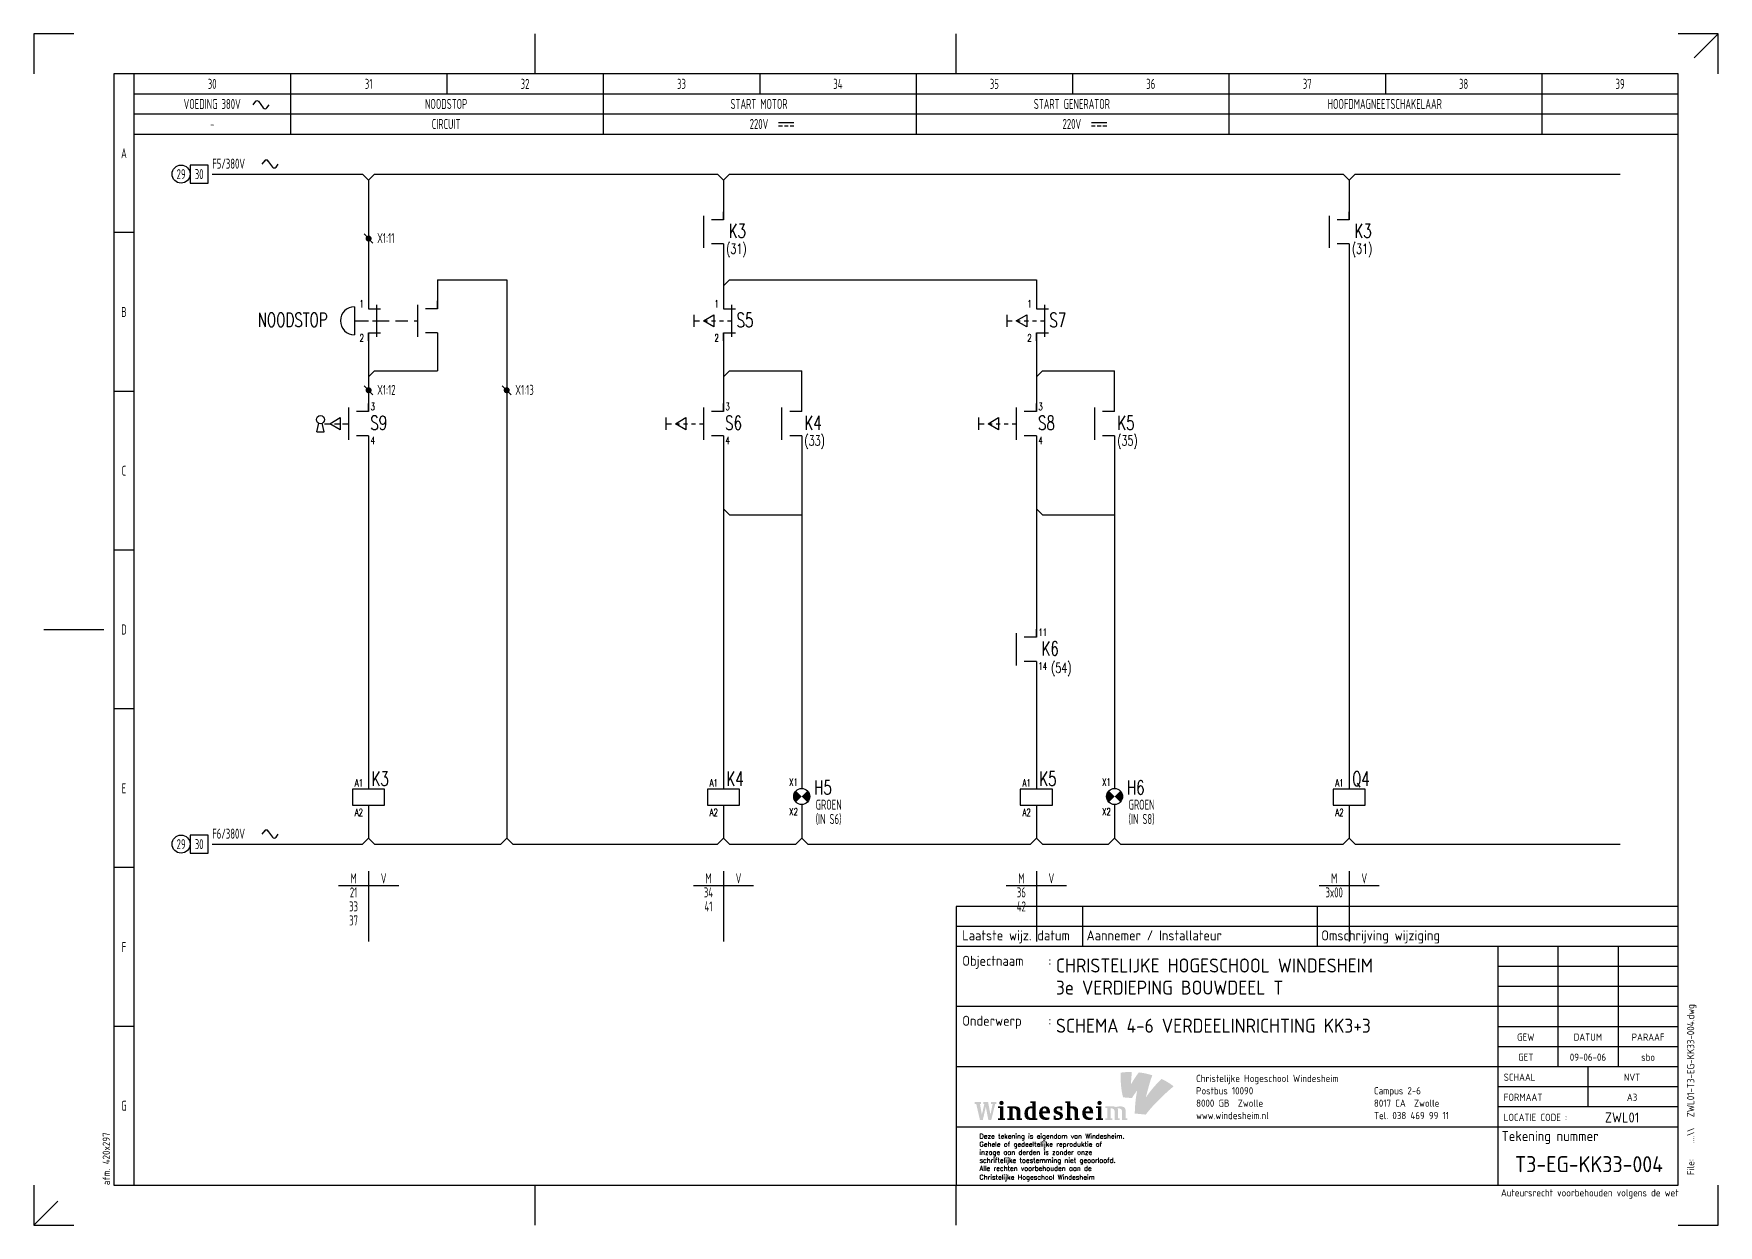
# Model space of a CAD drawing. Header units: millimetres. Extents: x 0 to 420, y 0 to 297.
import ezdxf
from ezdxf.enums import TextEntityAlignment as Align

# ---------------------------------------------------------------- set-up
doc = ezdxf.new("R2010")
doc.units = ezdxf.units.MM
doc.linetypes.add('HIDDEN2', pattern=[4.6875, 3.125, -1.5625])
doc.layers.get('0').update_dxf_attribs({"linetype": 'CONTINUOUS'})
for name, color, linetype in [('00att018', 1, 'CONTINUOUS'), ('00att025', 2, 'CONTINUOUS'), ('00att035', 3, 'CONTINUOUS'), ('00att050', 4, 'CONTINUOUS'), ('00kad018', 1, 'CONTINUOUS'), ('00kad025', 2, 'CONTINUOUS'), ('00kad070', 5, 'CONTINUOUS'), ('BL$2----_KADER', 7, 'CONTINUOUS'), ('BL$4----_STEMPEL', 7, 'CONTINUOUS'), ('ByLayer', 2, 'CONTINUOUS'), ('D25', 1, 'CONTINUOUS'), ('D35', 2, 'CONTINUOUS'), ('EL6-----', 7, 'CONTINUOUS'), ('LAAG_1', 160, 'CONTINUOUS')]:
    doc.layers.add(name, color=color, linetype=linetype)
doc.styles.add('EDU', font='ROMANS.SHX', dxfattribs={"height": 2.5})
doc.styles.add('ISO', font='isocp.shx')
doc.styles.add('ROMANS', font='romans', dxfattribs={"height": 2})
doc.styles.get("Standard").update_dxf_attribs({"font": 'ISOCP'})

# ---------------------------------------------------------------- blocks, each defined once
blk = doc.blocks.new('a3-windesheim-hor')
at = {"layer": '00kad018', "color": 1}
for p, q in [((0, 297), (0, 287)), ((10, 297), (0, 297)), ((125, 287), (125, 297)), ((230, 287), (230, 297)), ((420, 297), (410, 297)), ((420, 297), (414, 291)), ((420, 287), (420, 297)), ((2.5, 148.5), (17.5, 148.5)), ((0, 10), (0, 0)), ((125, 0), (125, 10)), ((230, 0), (230, 10)), ((420, 0), (420, 10)), ((0, 0), (6, 6)), ((0, 0), (10, 0)), ((410, 0), (420, 0))]:
    blk.add_line(p, q, dxfattribs=at)
at = {"layer": '00kad070', "color": 5}
for p, q in [((20, 287), (20, 10)), ((410, 287), (20, 287)), ((410, 10), (410, 287)), ((20, 10), (410, 10))]:
    blk.add_line(p, q, dxfattribs=at)
at = {"layer": '00att018', "color": 1, "style": 'ISO'}
blk.add_text('afm. 420x297', height=1.8, rotation=90, dxfattribs=at).set_placement((19, 10))
blk.add_text('Auteursrecht voorbehouden volgens de wet', height=1.8, dxfattribs=at).set_placement((410.08, 7.2), align=Align.RIGHT)
blk = doc.blocks.new('AI9-BLK4')
at = {"layer": 'LAAG_1'}
h = blk.add_hatch(color=40, dxfattribs=at)
edge = h.paths.add_edge_path()
edge.add_spline(control_points=[(7.13, 7.18), (4.76, 4.71), (2.6, 2.64), (-0.67, -2.09), (0, 0.48), (1.33, 5.88), (2.58, 8.98), (0.66, 9.66), (-2.22, 10.26), (-4.13, 10.42), (-5.47, 8.84), (-7.52, 5.49), (-8.07, 4.43), (-8, 6.89), (-7.74, 9.27), (-7.64, 10.61), (-9.57, 10.7), (-11, 10.61), (-13.21, 10.31), (-13.29, 6), (-13.05, 2.03), (-12.01, -2), (-10.76, -2.09), (-7.6, -2.36), (-7.6, -2.36), (-7.12, -1.66), (-6.13, -0.03), (-4.98, 1.41), (-5.44, -0.9), (-5.87, -4.06), (-6.06, -7.16), (-6.12, -8.14), (-6.15, -9.12), (-6.16, -10.06), (-4.67, -10.18), (-0.96, -10.58), (-0.72, -10.61), (-0.72, -10.61), (-0.71, -10.6), (-0.71, -10.6), (-0.7, -10.59), (-0.7, -10.58), (-0.69, -10.58), (0.69, -8.77), (2.26, -6.96), (3.63, -5.5), (4.7, -4.37), (5.74, -3.33), (6.72, -2.37), (9.27, 0.11), (11.5, 2.08), (13.21, 3.49), (11.03, 5.13), (9.48, 6.13), (7.13, 7.18)], knot_values=[0, 0, 0, 0, 1, 1, 1, 2, 2, 2, 3, 3, 3, 4, 4, 4, 5, 5, 5, 6, 6, 6, 7, 7, 7, 8, 8, 8, 9, 9, 9, 10, 10, 10, 11, 11, 11, 12, 12, 12, 13, 13, 13, 14, 14, 14, 15, 15, 15, 16, 16, 16, 17, 17, 17, 18, 18, 18, 18], degree=3, periodic=0)
h = blk.add_hatch(color=154, dxfattribs=at)
edge = h.paths.add_edge_path()
edge.add_spline(control_points=[(-0.71, -10.6), (-0.71, -10.6), (-0.71, -10.6), (-0.71, -10.6), (-0.74, -10.63), (-0.72, -10.62), (-0.71, -10.6)], knot_values=[0, 0, 0, 0, 1, 1, 1, 2, 2, 2, 2], degree=3, periodic=0)
h = blk.add_hatch(color=154, dxfattribs=at)
edge = h.paths.add_edge_path()
edge.add_spline(control_points=[(-0.71, -10.6), (-0.71, -10.6), (-0.7, -10.6), (-0.7, -10.6), (-0.67, -10.57), (-0.69, -10.59), (-0.71, -10.6)], knot_values=[0, 0, 0, 0, 1, 1, 1, 2, 2, 2, 2], degree=3, periodic=0)
blk = doc.blocks.new('AI9-BLK3')
at = {"layer": 'LAAG_1'}
h = blk.add_hatch(color=154, dxfattribs=at)
edge = h.paths.add_edge_path()
edge.add_spline(control_points=[(-27.78, 3.24), (-27.78, 3.24), (-29.75, -4.72), (-29.75, -4.72), (-29.75, -4.72), (-31.22, -4.72), (-31.22, -4.72), (-31.22, -4.72), (-32.46, 1.79), (-32.46, 1.79), (-32.46, 1.79), (-33.95, -4.72), (-33.95, -4.72), (-33.95, -4.72), (-35.41, -4.72), (-35.41, -4.72), (-35.41, -4.72), (-37.24, 3.24), (-37.24, 3.24), (-37.24, 3.24), (-38.03, 3.24), (-38.03, 3.24), (-38.03, 3.24), (-38.03, 4.16), (-38.03, 4.16), (-38.03, 4.16), (-34.81, 4.16), (-34.81, 4.16), (-34.81, 4.16), (-34.81, 3.24), (-34.81, 3.24), (-34.81, 3.24), (-35.38, 3.24), (-35.38, 3.24), (-35.38, 3.24), (-34.43, -2.11), (-34.43, -2.11), (-34.43, -2.11), (-33.18, 3.26), (-33.18, 3.26), (-33.18, 3.26), (-33.73, 3.26), (-33.73, 3.26), (-33.73, 3.26), (-33.73, 4.16), (-33.73, 4.16), (-33.73, 4.16), (-31.32, 4.16), (-31.32, 4.16), (-31.32, 4.16), (-30.15, -2.11), (-30.15, -2.11), (-30.15, -2.11), (-29.03, 3.24), (-29.03, 3.24), (-29.03, 3.24), (-29.84, 3.24), (-29.84, 3.24), (-29.84, 3.24), (-29.84, 4.16), (-29.84, 4.16), (-29.84, 4.16), (-27.18, 4.16), (-27.18, 4.16), (-27.18, 4.16), (-27.18, 3.24), (-27.18, 3.24), (-27.18, 3.24), (-27.78, 3.24), (-27.78, 3.24)], knot_values=[0, 0, 0, 0, 1, 1, 1, 2, 2, 2, 3, 3, 3, 4, 4, 4, 5, 5, 5, 6, 6, 6, 7, 7, 7, 8, 8, 8, 9, 9, 9, 10, 10, 10, 11, 11, 11, 12, 12, 12, 13, 13, 13, 14, 14, 14, 15, 15, 15, 16, 16, 16, 17, 17, 17, 18, 18, 18, 19, 19, 19, 20, 20, 20, 21, 21, 21, 22, 22, 22, 23, 23, 23, 23], degree=3, periodic=0)
h = blk.add_hatch(color=154, dxfattribs=at)
edge = h.paths.add_edge_path()
edge.add_spline(control_points=[(-26.42, -4.7), (-26.42, -4.7), (-26.42, -3.87), (-26.42, -3.87), (-26.42, -3.87), (-25.47, -3.87), (-25.47, -3.87), (-25.47, -3.87), (-25.47, 1.17), (-25.47, 1.17), (-25.47, 1.17), (-26.42, 1.17), (-26.42, 1.17), (-26.42, 1.17), (-26.42, 1.99), (-26.42, 1.99), (-26.42, 1.99), (-23.75, 1.99), (-23.75, 1.99), (-23.75, 1.99), (-23.75, -3.87), (-23.75, -3.87), (-23.75, -3.87), (-22.88, -3.87), (-22.88, -3.87), (-22.88, -3.87), (-22.88, -4.7), (-22.88, -4.7), (-22.88, -4.7), (-26.42, -4.7), (-26.42, -4.7)], knot_values=[0, 0, 0, 0, 1, 1, 1, 2, 2, 2, 3, 3, 3, 4, 4, 4, 5, 5, 5, 6, 6, 6, 7, 7, 7, 8, 8, 8, 9, 9, 9, 10, 10, 10, 10], degree=3, periodic=0)
edge = h.paths.add_edge_path()
edge.add_spline(control_points=[(-24.66, 2.67), (-25.25, 2.67), (-25.71, 3.15), (-25.71, 3.74), (-25.71, 4.33), (-25.25, 4.79), (-24.66, 4.79), (-24.07, 4.79), (-23.58, 4.33), (-23.58, 3.74), (-23.58, 3.15), (-24.07, 2.67), (-24.66, 2.67)], knot_values=[0, 0, 0, 0, 1, 1, 1, 2, 2, 2, 3, 3, 3, 4, 4, 4, 4], degree=3, periodic=0)
h = blk.add_hatch(color=154, dxfattribs=at)
edge = h.paths.add_edge_path()
edge.add_spline(control_points=[(-17.02, -4.7), (-17.02, -4.7), (-17.02, -0.94), (-17.02, -0.94), (-17.02, -0.3), (-17.19, 0.21), (-17.5, 0.52), (-17.87, 0.9), (-18.34, 1.07), (-18.89, 1.07), (-18.95, 1.07), (-19.03, 1.07), (-19.09, 1.06), (-19.09, 1.06), (-19.09, -3.87), (-19.09, -3.87), (-19.09, -3.87), (-18.24, -3.87), (-18.24, -3.87), (-18.24, -3.87), (-18.24, -4.7), (-18.24, -4.7), (-18.24, -4.7), (-21.72, -4.7), (-21.72, -4.7), (-21.72, -4.7), (-21.72, -3.87), (-21.72, -3.87), (-21.72, -3.87), (-20.8, -3.87), (-20.8, -3.87), (-20.8, -3.87), (-20.8, 1.17), (-20.8, 1.17), (-20.8, 1.17), (-21.72, 1.17), (-21.72, 1.17), (-21.72, 1.17), (-21.72, 1.99), (-21.72, 1.99), (-21.72, 1.99), (-19.44, 1.99), (-19.44, 1.99), (-19.15, 1.99), (-18.89, 2.03), (-18.56, 2.03), (-16.96, 2.03), (-16.32, 1.86), (-15.88, 1.41), (-15.46, 1), (-15.3, 0.57), (-15.3, -0.15), (-15.3, -0.15), (-15.3, -3.87), (-15.3, -3.87), (-15.3, -3.87), (-14.5, -3.87), (-14.5, -3.87), (-14.5, -3.87), (-14.5, -4.7), (-14.5, -4.7), (-14.5, -4.7), (-17.02, -4.7), (-17.02, -4.7)], knot_values=[0, 0, 0, 0, 1, 1, 1, 2, 2, 2, 3, 3, 3, 4, 4, 4, 5, 5, 5, 6, 6, 6, 7, 7, 7, 8, 8, 8, 9, 9, 9, 10, 10, 10, 11, 11, 11, 12, 12, 12, 13, 13, 13, 14, 14, 14, 15, 15, 15, 16, 16, 16, 17, 17, 17, 18, 18, 18, 19, 19, 19, 20, 20, 20, 21, 21, 21, 21], degree=3, periodic=0)
h = blk.add_hatch(color=154, dxfattribs=at)
edge = h.paths.add_edge_path(flags=16)
edge.add_spline(control_points=[(-6.76, -4.7), (-6.76, -4.7), (-6.76, -3.87), (-6.76, -3.87), (-6.76, -3.87), (-7.62, -3.87), (-7.62, -3.87), (-7.62, -3.87), (-7.62, 4.46), (-7.62, 4.46), (-7.62, 4.46), (-10.2, 4.46), (-10.2, 4.46), (-10.2, 4.46), (-10.2, 3.64), (-10.2, 3.64), (-10.2, 3.64), (-9.32, 3.64), (-9.32, 3.64), (-9.32, 3.64), (-9.32, 1.95), (-9.32, 1.95), (-9.59, 2), (-9.79, 2.04), (-10.19, 2.04), (-11.95, 2.04), (-13.23, 0.68), (-13.23, -1.45), (-13.23, -3.83), (-12.29, -4.77), (-10.28, -4.77), (-9.86, -4.77), (-9.32, -4.7), (-9.12, -4.7), (-9.12, -4.7), (-6.76, -4.7), (-6.76, -4.7)], knot_values=[0, 0, 0, 0, 1, 1, 1, 2, 2, 2, 3, 3, 3, 4, 4, 4, 5, 5, 5, 6, 6, 6, 7, 7, 7, 8, 8, 8, 9, 9, 9, 10, 10, 10, 11, 11, 11, 12, 12, 12, 12], degree=3, periodic=0)
edge = h.paths.add_edge_path()
edge.add_spline(control_points=[(-9.28, -3.73), (-9.49, -3.76), (-9.62, -3.78), (-9.79, -3.78), (-10.77, -3.78), (-11.52, -3.12), (-11.52, -1.21), (-11.52, 0.4), (-10.88, 1.06), (-10, 1.06), (-9.71, 1.06), (-9.48, 1.02), (-9.28, 0.97), (-9.28, 0.97), (-9.28, -3.73), (-9.28, -3.73)], knot_values=[0, 0, 0, 0, 1, 1, 1, 2, 2, 2, 3, 3, 3, 4, 4, 4, 5, 5, 5, 5], degree=3, periodic=0)
h = blk.add_hatch(color=154, dxfattribs=at)
edge = h.paths.add_edge_path(flags=16)
edge.add_spline(control_points=[(-0.43, -1.4), (-0.43, 1.03), (-1.16, 2.05), (-3.05, 2.05), (-4.8, 2.05), (-5.93, 0.7), (-5.93, -1.35), (-5.93, -3.59), (-4.75, -4.76), (-2.66, -4.76), (-1.92, -4.76), (-1.25, -4.65), (-0.71, -4.43), (-0.71, -4.43), (-0.71, -3.47), (-0.71, -3.47), (-1.15, -3.57), (-1.59, -3.59), (-2.01, -3.59), (-3.43, -3.59), (-4.18, -2.54), (-4.18, -1.4), (-4.18, -1.4), (-0.43, -1.4), (-0.43, -1.4)], knot_values=[0, 0, 0, 0, 1, 1, 1, 2, 2, 2, 3, 3, 3, 4, 4, 4, 5, 5, 5, 6, 6, 6, 7, 7, 7, 8, 8, 8, 8], degree=3, periodic=0)
edge = h.paths.add_edge_path()
edge.add_spline(control_points=[(-2.19, -0.48), (-2.19, -0.48), (-4.21, -0.48), (-4.21, -0.48), (-4.21, 0.48), (-3.76, 1.08), (-3.17, 1.08), (-2.58, 1.08), (-2.19, 0.63), (-2.19, -0.48)], knot_values=[0, 0, 0, 0, 1, 1, 1, 2, 2, 2, 3, 3, 3, 3], degree=3, periodic=0)
h = blk.add_hatch(color=154, dxfattribs=at)
edge = h.paths.add_edge_path()
edge.add_spline(control_points=[(3.18, -4.79), (2.42, -4.79), (1.53, -4.63), (1.31, -4.55), (1.31, -4.55), (1.31, -2.67), (1.31, -2.67), (1.31, -2.67), (2.34, -2.67), (2.34, -2.67), (2.34, -2.67), (2.34, -3.62), (2.34, -3.62), (2.58, -3.7), (2.94, -3.79), (3.32, -3.79), (4.14, -3.79), (4.53, -3.52), (4.53, -3.03), (4.53, -2.53), (4.09, -2.3), (3.53, -2.1), (3.53, -2.1), (2.71, -1.81), (2.71, -1.81), (1.84, -1.5), (1.32, -0.99), (1.32, 0.08), (1.32, 1.19), (2.31, 2.08), (3.93, 2.08), (4.57, 2.08), (5.29, 2), (5.66, 1.88), (5.66, 1.88), (5.66, 0.04), (5.66, 0.04), (5.66, 0.04), (4.69, 0.04), (4.69, 0.04), (4.69, 0.04), (4.69, 1), (4.69, 1), (4.43, 1.07), (4.17, 1.11), (3.89, 1.11), (3.16, 1.11), (2.8, 0.83), (2.8, 0.37), (2.8, -0.04), (3.05, -0.24), (3.64, -0.43), (3.64, -0.43), (4.44, -0.7), (4.44, -0.7), (5.37, -1.01), (6, -1.57), (6, -2.6), (6, -4), (4.84, -4.79), (3.18, -4.79)], knot_values=[0, 0, 0, 0, 1, 1, 1, 2, 2, 2, 3, 3, 3, 4, 4, 4, 5, 5, 5, 6, 6, 6, 7, 7, 7, 8, 8, 8, 9, 9, 9, 10, 10, 10, 11, 11, 11, 12, 12, 12, 13, 13, 13, 14, 14, 14, 15, 15, 15, 16, 16, 16, 17, 17, 17, 18, 18, 18, 19, 19, 19, 20, 20, 20, 20], degree=3, periodic=0)
h = blk.add_hatch(color=154, dxfattribs=at)
edge = h.paths.add_edge_path()
edge.add_spline(control_points=[(11.81, -4.7), (11.81, -4.7), (11.81, -1.02), (11.81, -1.02), (11.81, -0.32), (11.67, 0.19), (11.34, 0.52), (10.95, 0.91), (10.48, 1.07), (9.97, 1.07), (9.88, 1.07), (9.79, 1.06), (9.75, 1.06), (9.75, 1.06), (9.75, -3.87), (9.75, -3.87), (9.75, -3.87), (10.59, -3.87), (10.59, -3.87), (10.59, -3.87), (10.59, -4.7), (10.59, -4.7), (10.59, -4.7), (7.11, -4.7), (7.11, -4.7), (7.11, -4.7), (7.11, -3.87), (7.11, -3.87), (7.11, -3.87), (8.03, -3.87), (8.03, -3.87), (8.03, -3.87), (8.03, 3.64), (8.03, 3.64), (8.03, 3.64), (7.16, 3.64), (7.16, 3.64), (7.16, 3.64), (7.16, 4.46), (7.16, 4.46), (7.16, 4.46), (9.75, 4.46), (9.75, 4.46), (9.75, 4.46), (9.75, 1.99), (9.75, 1.99), (9.93, 2), (10.23, 2.03), (10.54, 2.03), (11.88, 2.03), (12.52, 1.84), (12.96, 1.4), (13.39, 0.97), (13.53, 0.51), (13.53, -0.15), (13.53, -0.15), (13.53, -3.87), (13.53, -3.87), (13.53, -3.87), (14.34, -3.87), (14.34, -3.87), (14.34, -3.87), (14.34, -4.7), (14.34, -4.7), (14.34, -4.7), (11.81, -4.7), (11.81, -4.7)], knot_values=[0, 0, 0, 0, 1, 1, 1, 2, 2, 2, 3, 3, 3, 4, 4, 4, 5, 5, 5, 6, 6, 6, 7, 7, 7, 8, 8, 8, 9, 9, 9, 10, 10, 10, 11, 11, 11, 12, 12, 12, 13, 13, 13, 14, 14, 14, 15, 15, 15, 16, 16, 16, 17, 17, 17, 18, 18, 18, 19, 19, 19, 20, 20, 20, 21, 21, 21, 22, 22, 22, 22], degree=3, periodic=0)
h = blk.add_hatch(color=154, dxfattribs=at)
edge = h.paths.add_edge_path(flags=16)
edge.add_spline(control_points=[(21.09, -1.4), (21.09, 1.03), (20.36, 2.05), (18.47, 2.05), (16.72, 2.05), (15.6, 0.7), (15.6, -1.35), (15.6, -3.59), (16.77, -4.76), (18.87, -4.76), (19.6, -4.76), (20.27, -4.65), (20.81, -4.43), (20.81, -4.43), (20.81, -3.47), (20.81, -3.47), (20.37, -3.57), (19.93, -3.59), (19.52, -3.59), (18.09, -3.59), (17.35, -2.54), (17.35, -1.4), (17.35, -1.4), (21.09, -1.4), (21.09, -1.4)], knot_values=[0, 0, 0, 0, 1, 1, 1, 2, 2, 2, 3, 3, 3, 4, 4, 4, 5, 5, 5, 6, 6, 6, 7, 7, 7, 8, 8, 8, 8], degree=3, periodic=0)
edge = h.paths.add_edge_path()
edge.add_spline(control_points=[(19.33, -0.48), (19.33, -0.48), (17.31, -0.48), (17.31, -0.48), (17.31, 0.48), (17.76, 1.08), (18.35, 1.08), (18.94, 1.08), (19.33, 0.63), (19.33, -0.48)], knot_values=[0, 0, 0, 0, 1, 1, 1, 2, 2, 2, 3, 3, 3, 3], degree=3, periodic=0)
h = blk.add_hatch(color=154, dxfattribs=at)
edge = h.paths.add_edge_path()
edge.add_spline(control_points=[(22.47, -4.7), (22.47, -4.7), (22.47, -3.87), (22.47, -3.87), (22.47, -3.87), (23.42, -3.87), (23.42, -3.87), (23.42, -3.87), (23.42, 1.17), (23.42, 1.17), (23.42, 1.17), (22.47, 1.17), (22.47, 1.17), (22.47, 1.17), (22.47, 1.99), (22.47, 1.99), (22.47, 1.99), (25.13, 1.99), (25.13, 1.99), (25.13, 1.99), (25.13, -3.87), (25.13, -3.87), (25.13, -3.87), (26, -3.87), (26, -3.87), (26, -3.87), (26, -4.7), (26, -4.7), (26, -4.7), (22.47, -4.7), (22.47, -4.7)], knot_values=[0, 0, 0, 0, 1, 1, 1, 2, 2, 2, 3, 3, 3, 4, 4, 4, 5, 5, 5, 6, 6, 6, 7, 7, 7, 8, 8, 8, 9, 9, 9, 10, 10, 10, 10], degree=3, periodic=0)
edge = h.paths.add_edge_path()
edge.add_spline(control_points=[(24.23, 2.67), (23.64, 2.67), (23.18, 3.15), (23.18, 3.74), (23.18, 4.33), (23.64, 4.79), (24.23, 4.79), (24.82, 4.79), (25.31, 4.33), (25.31, 3.74), (25.31, 3.15), (24.82, 2.67), (24.23, 2.67)], knot_values=[0, 0, 0, 0, 1, 1, 1, 2, 2, 2, 3, 3, 3, 4, 4, 4, 4], degree=3, periodic=0)
h = blk.add_hatch(color=154, dxfattribs=at)
edge = h.paths.add_edge_path()
edge.add_spline(control_points=[(35.52, -4.7), (35.52, -4.7), (35.52, -0.89), (35.52, -0.89), (35.52, -0.3), (35.34, 0.21), (35.04, 0.52), (34.66, 0.9), (34.24, 1.07), (33.55, 1.07), (33.41, 1.07), (33.28, 1.05), (33.17, 1.03), (33.4, 0.83), (33.52, 0.35), (33.52, -0.07), (33.52, -0.07), (33.52, -3.87), (33.52, -3.87), (33.52, -3.87), (34.3, -3.87), (34.3, -3.87), (34.3, -3.87), (34.3, -4.7), (34.3, -4.7), (34.3, -4.7), (31.82, -4.7), (31.82, -4.7), (31.82, -4.7), (31.82, -0.89), (31.82, -0.89), (31.82, -0.18), (31.64, 0.24), (31.34, 0.53), (30.95, 0.92), (30.5, 1.07), (30.01, 1.07), (29.96, 1.07), (29.9, 1.06), (29.8, 1.06), (29.8, 1.06), (29.8, -3.87), (29.8, -3.87), (29.8, -3.87), (30.64, -3.87), (30.64, -3.87), (30.64, -3.87), (30.64, -4.7), (30.64, -4.7), (30.64, -4.7), (27.17, -4.7), (27.17, -4.7), (27.17, -4.7), (27.17, -3.87), (27.17, -3.87), (27.17, -3.87), (28.09, -3.87), (28.09, -3.87), (28.09, -3.87), (28.09, 1.17), (28.09, 1.17), (28.09, 1.17), (27.17, 1.17), (27.17, 1.17), (27.17, 1.17), (27.17, 1.99), (27.17, 1.99), (27.17, 1.99), (29.58, 1.99), (29.58, 1.99), (29.86, 1.99), (30.2, 2.03), (30.42, 2.03), (31.35, 2.03), (31.94, 1.93), (32.49, 1.67), (32.96, 1.86), (33.67, 2.01), (34.45, 2.01), (35.63, 2.01), (36.25, 1.82), (36.67, 1.4), (37.08, 0.99), (37.23, 0.53), (37.23, -0.08), (37.23, -0.08), (37.23, -3.87), (37.23, -3.87), (37.23, -3.87), (38.03, -3.87), (38.03, -3.87), (38.03, -3.87), (38.03, -4.7), (38.03, -4.7), (38.03, -4.7), (35.52, -4.7), (35.52, -4.7)], knot_values=[0, 0, 0, 0, 1, 1, 1, 2, 2, 2, 3, 3, 3, 4, 4, 4, 5, 5, 5, 6, 6, 6, 7, 7, 7, 8, 8, 8, 9, 9, 9, 10, 10, 10, 11, 11, 11, 12, 12, 12, 13, 13, 13, 14, 14, 14, 15, 15, 15, 16, 16, 16, 17, 17, 17, 18, 18, 18, 19, 19, 19, 20, 20, 20, 21, 21, 21, 22, 22, 22, 23, 23, 23, 24, 24, 24, 25, 25, 25, 26, 26, 26, 27, 27, 27, 28, 28, 28, 29, 29, 29, 30, 30, 30, 31, 31, 31, 32, 32, 32, 32], degree=3, periodic=0)
blk = doc.blocks.new('CHW_ONDERHOEK')
at = {"layer": '00kad025', "color": 2}
for p, q in [((-190, 79.5), (-190, 69.5)), ((-10, 79.5), (-190, 79.5)), ((-158.5, 79.5), (-158.5, 69.5)), ((-100, 79.5), (-100, 69.5)), ((-10, 74.5), (-190, 74.5)), ((-40, 69.5), (-40, 39.5)), ((-25, 69.5), (-25, 39.5)), ((-10, 64.5), (-55, 64.5)), ((-10, 59.5), (-55, 59.5)), ((-10, 54.5), (-55, 54.5)), ((-10, 49.5), (-55, 49.5)), ((-32.5, 39.5), (-32.5, 34.5)), ((-32.5, 34.5), (-32.5, 29.5))]:
    blk.add_line(p, q, dxfattribs=at)
at = {"layer": '00kad070', "color": 5}
for p, q in [((-10, 69.5), (-190, 69.5)), ((-190, 69.5), (-190, 10)), ((-55, 69.5), (-55, 10)), ((-55, 54.5), (-190, 54.5)), ((-10, 44.5), (-55, 44.5)), ((-10, 39.5), (-190, 39.5)), ((-10, 34.5), (-55, 34.5)), ((-10, 29.5), (-55, 29.5)), ((-55, 24.5), (-190, 24.5)), ((-10, 24.5), (-55, 24.5))]:
    blk.add_line(p, q, dxfattribs=at)
at = {"color": 7, "xscale": 0.5, "yscale": 0.5, "zscale": 0.5}
for name, p in [('AI9-BLK4', (-142.4, 32.89)), ('AI9-BLK3', (-166.39, 28.63))]:
    blk.add_blockref(name, p, dxfattribs=at)
at = {"color": 1, "style": 'ISO'}
for s, p in [('Christelijke Hogeschool Windesheim', (-130.19, 35.71)), ('Postbus 10090', (-130.19, 32.63)), ('Campus 2-6', (-85.85, 32.63)), ('8000 GB  Zwolle', (-130.19, 29.54)), ('8017 CA  Zwolle', (-85.85, 29.54)), ('www.windesheim.nl', (-130.19, 26.45)), ('Tel. 038 469 99 11', (-85.85, 26.45))]:
    blk.add_text(s, height=1.8, dxfattribs=at).set_placement(p)
at = {"layer": '00att018', "color": 1, "style": 'ISO'}
for s, p in [('GEW', (-48, 46)), ('DATUM', (-32.5, 46)), ('PARAAF', (-17.5, 46)), ('GET', (-48, 41))]:
    blk.add_text(s, height=1.8, dxfattribs=at).set_placement(p, align=Align.CENTER)
for s, p in [('SCHAAL', (-53.5, 36)), ('FORMAAT', (-53.5, 31))]:
    blk.add_text(s, height=1.8, dxfattribs=at).set_placement(p)
at = {"layer": '00att018', "color": 1, "linetype": 'Continuous', "style": 'EDU'}
for s, p in [('Deze tekening is eigendom van Windesheim.', (-184.2, 21.6)), ('Gehele of gedeeltelijke reproduktie of', (-184.2, 19.6)), ('inzage aan derden is zonder onze', (-184.2, 17.6)), ('schriftelijke toestemming niet geoorloofd.', (-184.2, 15.6)), ('Alle rechten voorbehouden aan de', (-184.2, 13.6)), ('Christelijke Hogeschool Windesheim', (-184.2, 11.38))]:
    blk.add_text(s, height=1.2, dxfattribs=at).set_placement(p)
at = {"layer": '00att018', "color": 1, "style": 'ISO', "width": 0.9}
blk.add_text('....\\\\', height=1.8, rotation=90, dxfattribs=at).set_placement((-6, 20.5))
at = {"layer": '00att018', "color": 1, "style": 'ISO'}
blk.add_text('File:', height=1.8, rotation=90, dxfattribs=at).set_placement((-6, 12.5))
for tag, p in [('WZ_CODED', (-48, 66.07)), ('WZ_DATUMD', (-32.5, 66.07)), ('WZ_WZGOEDD', (-17.5, 66.07)), ('WZ_CODEC', (-48, 61.07)), ('WZ_DATUMC', (-32.5, 61.07)), ('WZ_WZGOEDC', (-17.5, 61.07)), ('WZ_CODEB', (-48, 56.07)), ('WZ_DATUMB', (-32.5, 56.07)), ('WZ_WZGOEDB', (-17.5, 56.07)), ('WZ_CODEA', (-48, 51.07)), ('WZ_DATUMA', (-32.5, 51.07)), ('WZ_WZGOEDA', (-17.5, 51.07)), ('TKDATCREAT', (-32.5, 41)), ('TKINIT', (-17.5, 41)), ('TKSCHAAL', (-21.5, 36)), ('TKFORMAAT', (-21.5, 31))]:
    blk.add_attdef(tag, text='', height=1.8, dxfattribs=at).set_placement(p, align=Align.CENTER)
blk.add_attdef('DWGNAME', (-6, 26.93), '', height=1.8, rotation=90, dxfattribs=at)
at = {"layer": '00att025', "color": 2, "style": 'ISO'}
for s, p in [('Objectnaam', (-188.5, 64.67)), ('Onderwerp', (-188.5, 49.72)), ('Tekening nummer', (-54, 21))]:
    blk.add_text(s, height=2.5, dxfattribs=at).set_placement(p)
at = {"layer": '00att025', "style": 'ISO'}
for p in [(-167.02, 64.67), (-167.02, 49.78)]:
    blk.add_text(':', height=2.5, dxfattribs=at).set_placement(p)
at = {"layer": '00att025', "color": 1, "style": 'ISO'}
blk.add_text('LOCATIE CODE :', height=1.8, dxfattribs=at).set_placement((-53.5, 26))
at = {"layer": '00att025', "color": 2, "style": 'ISO'}
for tag, p in [('WZ_DATUM', (-184, 75.9)), ('WZ_AANNEMER_INSTALATEUR', (-157.5, 75.9)), ('WZ_OMSCHR', (-99, 75.9))]:
    blk.add_attdef(tag, p, '', height=2.5, dxfattribs=at)
at = {"layer": '00att025', "color": 3, "style": 'ISO'}
blk.add_attdef('TKVRIJ2', text='', height=2.5, dxfattribs=at).set_placement((-24, 25.62), align=Align.CENTER)
at = {"layer": '00att035', "color": 3, "style": 'ISO'}
for s, p in [('Laatste wijz. datum', (-188.5, 71)), ('Aannemer / Installateur', (-157.5, 71)), ('Omschrijving wijziging', (-99, 71))]:
    blk.add_text(s, height=2.5, dxfattribs=at).set_placement(p)
for tag, p in [('PROMSCHR', (-165.14, 63)), ('TK1OMSCHR', (-165.14, 57.5)), ('TK2OMSCHR', (-165.14, 48)), ('TKVRIJ1', (-165.14, 42.5))]:
    blk.add_attdef(tag, p, '', height=3.5, dxfattribs=at)
at = {"layer": '00att050', "color": 4, "style": 'ISO'}
blk.add_attdef('TKFASE', text='', height=5, dxfattribs=at).set_placement((-14.5, 82), align=Align.RIGHT)
blk.add_attdef('TKTEKNR', text='', height=5, dxfattribs=at).set_placement((-32.25, 13.23), align=Align.CENTER)
blk = doc.blocks.new('071501')
blk.add_lwpolyline([(0, -4), (4, -4), (4, 0), (-4, 0), (-4, -4)], close=True)
blk = doc.blocks.new('020204')
at = {"linetype": 'Continuous'}
for points in [[(-2, 0), (-1.33, 0.89)], [(-0.67, 0.89), (0.55, -0.74)], [(1.43, -0.74), (1.99, 0)]]:
    blk.add_lwpolyline(points, dxfattribs=at)
for centre, radius, start, end in [((-1, 0.53), 0.488, 25.9844, 154.0156), ((0.99, -0.42), 0.549, 216.8699, 323.1301)]:
    blk.add_arc(centre, radius, start, end, dxfattribs=at)
blk = doc.blocks.new('BOVEN')
at = {"layer": 'D25'}
for q in [(1.5, 0), (-1.5, 0)]:
    blk.add_line((0, -1.5), q, dxfattribs=at)
blk = doc.blocks.new('VOOR45')
at = {"layer": 'D25'}
blk.add_lwpolyline([(-5.5, -2.25), (-1, -2.25), (-1, 2.25), (-5.5, 2.25)], close=True, dxfattribs=at)
blk.add_circle((-7.75, 0), 2.25, dxfattribs=at)
at = {"layer": 'D25', "width": 0.7}
for tag, p in [('L', (-7.75, 0)), ('R', (-3.25, 0))]:
    blk.add_attdef(tag, text='', height=2.5, dxfattribs=at).set_placement(p, align=Align.MIDDLE)
blk = doc.blocks.new('MV-NED')
at = {"layer": 'D25'}
for p, q in [((-146.75, -86.5), (-146.75, -104)), ((-154.25, -90), (-139.25, -90))]:
    blk.add_line(p, q, dxfattribs=at)
at = {"layer": 'D25', "width": 0.7}
for s, p in [('M', (-150.5, -88.25)), ('V', (-143, -88.25))]:
    blk.add_text(s, height=2.5, dxfattribs=at).set_placement(p, align=Align.MIDDLE)
for tag, p in [('MAAK-1', (-150.5, -91.75)), ('VERBREEK-1', (-143, -91.75)), ('MAAK-2', (-150.5, -95.25)), ('VERBREEK-2', (-143, -95.25)), ('MAAK-3', (-150.5, -98.75)), ('VERBREEK-3', (-143, -98.75)), ('MAAK-4', (-150.5, -102.25)), ('VERBREEK-4', (-143, -102.25))]:
    blk.add_attdef(tag, text='', height=2.5, dxfattribs=at).set_placement(p, align=Align.MIDDLE)
blk = doc.blocks.new('0702A1')
at = {"linetype": 'Continuous'}
for p, q in [((0, -2), (0, 0)), ((-5, -1), (-5, -9)), ((0, -2), (-3, -2)), ((0, -8), (-3, -8)), ((0, -8), (0, -10))]:
    blk.add_line(p, q, dxfattribs=at)
for tag, p, height in [('BOV', (2, -1), 2), ('TEKST', (2, -6), 2.5), ('OND', (2, -10), 2)]:
    blk.add_attdef(tag, p, '', height=height, dxfattribs=at)
blk = doc.blocks.new('99J006')
at = {"linetype": 'Continuous'}
for p, q in [((0, 0), (0, -2)), ((0, -2), (3, -2)), ((2, -1), (2, -9)), ((0, -10), (0, -8)), ((0, -8), (3, -8))]:
    blk.add_line(p, q, dxfattribs=at)
for tag, p, height in [('BOV', (4, -1), 2), ('TEKST', (4, -6), 2.5), ('OND', (4, -10), 2)]:
    blk.add_attdef(tag, p, '', height=height, dxfattribs=at)
blk = doc.blocks.new('0213A1')
at = {"linetype": 'Continuous'}
for p, q in [((-9.4, 1.5), (-9.4, -1.5)), ((-9.4, 0), (-8, 0)), ((-7, 0), (-6, 0)), ((-5, 0), (-4, 0)), ((-3, 0), (-2, 0)), ((-1, 0), (0, 0))]:
    blk.add_line(p, q, dxfattribs=at)
blk.add_lwpolyline([(-7, 0), (-4.4, 1.5), (-4.4, -1.5)], close=True, dxfattribs=at)
blk = doc.blocks.new('SIGL-RD')
at = {"layer": 'ByLayer', "color": 2, "const_width": 2}
for points in [[(0.71, 0.71, 0.414214), (-0.71, 0.71, 1)], [(0.71, -0.71, -0.414214), (-0.71, -0.71, -1)]]:
    blk.add_lwpolyline(points, format="xyb", dxfattribs=at)
at = {"layer": 'ByLayer', "color": 1}
blk.add_circle((0, 0), 2, dxfattribs=at)
blk = doc.blocks.new('020203')
for p, q in [((-1.84, 0), (2, 0)), ((-1.84, -0.8), (-0.88, -0.8)), ((-0.4, -0.8), (0.56, -0.8)), ((1.04, -0.8), (2, -0.8))]:
    blk.add_line(p, q)

msp = doc.modelspace()

# ---------------------------------------------------------------- linework, layer by layer
at = {"layer": 'D35', "color": 5}
for p, q in [((25, 287), (20, 287)), ((64, 287), (64, 282)), ((103, 287), (103, 282)), ((142, 287), (142, 282)), ((181, 287), (181, 282)), ((220, 287), (220, 282)), ((259, 287), (259, 282)), ((298, 287), (298, 282)), ((337, 287), (337, 282)), ((376, 287), (376, 282)), ((25, 282), (410, 282)), ((64, 282), (64, 272)), ((142, 282), (142, 272)), ((220, 282), (220, 272)), ((298, 282), (298, 272)), ((376, 282), (376, 272)), ((25, 277), (410, 277)), ((25, 272), (410, 272)), ((25, 247.43), (20, 247.43)), ((25, 207.86), (20, 207.86)), ((25, 168.29), (20, 168.29)), ((25, 128.71), (20, 128.71)), ((25, 89.14), (20, 89.14)), ((25, 49.57), (20, 49.57))]:
    msp.add_line(p, q, dxfattribs=at)
at = {"layer": 'D35', "color": 1, "linetype": 'Continuous'}
for p, q in [((44.5, 262), (82, 262)), ((83.5, 260.5), (83.5, 228.45)), ((85, 262), (170.48, 262)), ((171.98, 260.5), (171.98, 250.6)), ((173.48, 262), (326.48, 262)), ((327.98, 260.5), (327.98, 250.6)), ((329.48, 262), (395.5, 262)), ((84.59, 244.8), (82.37, 247.08)), ((171.98, 244.6), (171.98, 228.45)), ((327.98, 244.6), (327.98, 108.68)), ((100.71, 235.63), (100.71, 228.45)), ((100.71, 235.63), (117.93, 235.63)), ((117.93, 235.63), (117.93, 96.5)), ((171.98, 234.13), (173.48, 235.63)), ((173.48, 235.63), (249.98, 235.63)), ((249.98, 235.63), (249.98, 228.45)), ((79.98, 228.95), (79.98, 221.95)), ((83.5, 222.45), (83.5, 202.8)), ((100.71, 222.45), (100.71, 212.99)), ((171.98, 222.45), (171.98, 202.8)), ((249.98, 222.45), (249.98, 202.8)), ((83.5, 211.49), (85, 212.99)), ((85, 212.99), (100.71, 212.99)), ((171.98, 211.49), (173.48, 212.99)), ((173.48, 212.99), (191.48, 212.99)), ((191.48, 204.8), (191.48, 212.99)), ((249.98, 211.49), (251.48, 212.99)), ((251.48, 212.99), (269.48, 212.99)), ((269.48, 204.8), (269.48, 212.99)), ((84.59, 206.97), (82.37, 209.25)), ((119.02, 206.97), (116.8, 209.25)), ((83.5, 196.8), (83.5, 108.68)), ((171.98, 196.8), (171.98, 108.68)), ((191.48, 196.8), (191.48, 108.88)), ((249.98, 196.8), (249.98, 146.55)), ((269.48, 196.8), (269.48, 108.88)), ((171.98, 178.56), (173.48, 177.06)), ((173.48, 177.06), (191.48, 177.06)), ((249.98, 178.56), (251.48, 177.06)), ((251.48, 177.06), (269.48, 177.06)), ((249.98, 138.55), (249.98, 108.68)), ((83.5, 104.68), (83.5, 96.5)), ((171.98, 104.68), (171.98, 96.5)), ((191.48, 104.88), (191.48, 96.5)), ((249.98, 104.68), (249.98, 96.5)), ((269.48, 104.88), (269.48, 96.5)), ((327.98, 104.68), (327.98, 96.5)), ((44.5, 95), (82, 95)), ((83.5, 96.5), (82, 95)), ((83.5, 96.5), (85, 95)), ((85, 95), (116.43, 95)), ((117.93, 96.5), (116.43, 95)), ((117.93, 96.5), (119.43, 95)), ((119.43, 95), (170.48, 95)), ((171.98, 96.5), (170.48, 95)), ((171.98, 96.5), (173.48, 95)), ((173.48, 95), (189.98, 95)), ((191.48, 96.5), (189.98, 95)), ((191.48, 96.5), (192.98, 95)), ((192.98, 95), (248.48, 95)), ((249.98, 96.5), (248.48, 95)), ((249.98, 96.5), (251.48, 95)), ((251.48, 95), (267.98, 95)), ((269.48, 96.5), (267.98, 95)), ((269.48, 96.5), (270.98, 95)), ((270.98, 95), (326.48, 95)), ((327.98, 96.5), (326.48, 95)), ((327.98, 96.5), (329.48, 95)), ((329.48, 95), (395.5, 95))]:
    msp.add_line(p, q, dxfattribs=at)
at = {"layer": 'D35', "color": 1, "linetype": 'HIDDEN2'}
msp.add_line((85.5, 225.45), (95.71, 225.45), dxfattribs=at)
at = {"layer": 'D35', "color": 1, "linetype": 'Continuous', "const_width": 0.75}
for points in [[(83.5, 245.57, 1), (83.5, 246.32, 1)], [(83.5, 207.75, 1), (83.5, 208.5, 1)], [(117.93, 207.75, 1), (117.93, 208.5, 1)]]:
    msp.add_lwpolyline(points, format="xyb", close=True, dxfattribs=at)
at = {"layer": 'D35', "color": 1, "linetype": 'Continuous'}
for points in [[(79.98, 225.45), (83.5, 225.45)], [(84.5, 225.45), (85.5, 225.45)], [(72.5, 199.8), (74, 199.8)], [(75, 199.8), (76.5, 199.8)], [(77, 199.8), (78.5, 199.8)]]:
    msp.add_lwpolyline(points, dxfattribs=at)
at = {"layer": 'D35', "color": 2, "linetype": 'Continuous'}
for points in [[(70.61, 197.8), (71.05, 199.91)], [(70.61, 197.8), (72.39, 197.8)], [(72.39, 197.8), (71.95, 199.91)]]:
    msp.add_lwpolyline(points, dxfattribs=at)
msp.add_lwpolyline([(73.81, 199.8), (76.41, 201.3), (76.41, 198.3)], close=True, dxfattribs=at)
msp.add_circle((71.5, 200.8), 1, dxfattribs=at)
at = {"layer": 'D35', "color": 1, "linetype": 'Continuous'}
msp.add_arc((79.98, 225.45), 3.5, 90, 270, dxfattribs=at)
at = {"layer": 'EL6-----', "color": 5}
msp.add_line((25, 287), (25, 10), dxfattribs=at)

# ---------------------------------------------------------------- block references
at = {"layer": 'BL$2----_KADER'}
msp.add_blockref('a3-windesheim-hor', (0, 0), dxfattribs=at)
at = {"layer": 'BL$4----_STEMPEL'}
ref = msp.add_blockref('CHW_ONDERHOEK', (420, 0), dxfattribs=at)
ref.add_attrib('TKTEKNR', 'T3-EG-KK33-004', dxfattribs={"layer": '00att050', "color": 4, "height": 4, "style": 'ISO'}).set_placement((387.75, 13.23), align=Align.CENTER)
ref.add_attrib('TKDATCREAT', '09-06-06', dxfattribs={"layer": '00att018', "color": 1, "height": 1.8, "style": 'ISO'}).set_placement((387.5, 41), align=Align.CENTER)
ref.add_attrib('TKINIT', 'sbo', dxfattribs={"layer": '00att018', "color": 1, "height": 1.8, "style": 'ISO'}).set_placement((402.5, 41), align=Align.CENTER)
ref.add_attrib('TKSCHAAL', 'NVT', dxfattribs={"layer": '00att018', "color": 1, "height": 1.8, "style": 'ISO'}).set_placement((398.5, 36), align=Align.CENTER)
ref.add_attrib('TKFORMAAT', 'A3', dxfattribs={"layer": '00att018', "color": 1, "height": 1.8, "style": 'ISO'}).set_placement((398.5, 31), align=Align.CENTER)
ref.add_attrib('TKVRIJ2', 'ZWL01', dxfattribs={"layer": '00att025', "color": 3, "height": 2.5, "style": 'ISO'}).set_placement((396, 25.62), align=Align.CENTER)
ref.add_attrib('PROMSCHR', 'CHRISTELIJKE HOGESCHOOL WINDESHEIM', (254.86, 63), dxfattribs={"layer": '00att035', "color": 3, "height": 3.5, "style": 'ISO'})
ref.add_attrib('TK2OMSCHR', 'SCHEMA 4-6 VERDEELINRICHTING KK3+3', (254.86, 48), dxfattribs={"layer": '00att035', "color": 3, "height": 3.5, "style": 'ISO'})
ref.add_attrib('TKFILE', 'ZWL01-T3-EG-KK33-004.dwg', (414, 26.93), dxfattribs={"layer": '00att018', "color": 1, "height": 1.8, "rotation": 90, "style": 'ISO'})
ref.add_attrib('TK1OMSCHR', '3e VERDIEPING BOUWDEEL T', (254.86, 57.5), dxfattribs={"layer": '00att035', "color": 3, "height": 3.5, "style": 'ISO'})
at = {"layer": 'D35', "color": 1, "linetype": 'Continuous'}
for name, p in [('020204', (56.69, 279.28)), ('020204', (59, 264.5)), ('BOVEN', (83.5, 262)), ('BOVEN', (171.98, 262)), ('BOVEN', (327.98, 262)), ('0702A1', (171.98, 252.6)), ('0702A1', (327.98, 252.6)), ('99J006', (83.5, 230.45)), ('0702A1', (100.71, 230.45)), ('0213A1', (173.98, 225.45)), ('99J006', (171.98, 230.45)), ('0213A1', (251.98, 225.45)), ('99J006', (249.98, 230.45)), ('0702A1', (83.5, 204.8)), ('0702A1', (171.98, 204.8)), ('0702A1', (191.48, 204.8)), ('0702A1', (249.98, 204.8)), ('0702A1', (269.48, 204.8)), ('0213A1', (166.98, 199.8)), ('0213A1', (244.98, 199.8)), ('0702A1', (249.98, 148.55)), ('020204', (59, 97.5))]:
    msp.add_blockref(name, p, dxfattribs=at)
at = {"layer": 'D35', "color": 2, "linetype": 'Continuous'}
for p in [(187.55, 274.85), (265.55, 274.85)]:
    msp.add_blockref('020203', p, dxfattribs=at)
at = {"layer": 'D35', "color": 1, "linetype": 'Continuous'}
ref = msp.add_blockref('VOOR45', (44.5, 262), dxfattribs=at)
ref.add_attrib('R', '30', dxfattribs={"layer": 'D25', "linetype": 'Continuous', "height": 2.5, "width": 0.7}).set_placement((41.25, 262), align=Align.MIDDLE)
ref.add_attrib('L', '29', dxfattribs={"layer": 'D25', "linetype": 'Continuous', "height": 2.5, "width": 0.7}).set_placement((36.75, 262), align=Align.MIDDLE)
at = {"layer": 'D35', "color": 2}
for p in [(83.5, 108.68), (171.98, 108.68), (249.98, 108.68), (327.98, 108.68)]:
    msp.add_blockref('071501', p, dxfattribs=at)
at = {"layer": 'D35', "color": 1, "linetype": 'Continuous', "rotation": 90}
for p in [(191.48, 106.88), (269.48, 106.88)]:
    msp.add_blockref('SIGL-RD', p, dxfattribs=at)
at = {"layer": 'D35', "color": 1, "linetype": 'Continuous'}
ref = msp.add_blockref('VOOR45', (44.5, 95), dxfattribs=at)
ref.add_attrib('R', '30', dxfattribs={"layer": 'D25', "linetype": 'Continuous', "height": 2.5, "width": 0.7}).set_placement((41.25, 95), align=Align.MIDDLE)
ref.add_attrib('L', '29', dxfattribs={"layer": 'D25', "linetype": 'Continuous', "height": 2.5, "width": 0.7}).set_placement((36.75, 95), align=Align.MIDDLE)
ref = msp.add_blockref('MV-NED', (230.25, 174.73), dxfattribs=at)
ref.add_attrib('MAAK1', '21', dxfattribs={"layer": 'D25', "linetype": 'Continuous', "height": 2.5, "width": 0.7}).set_placement((79.75, 82.98), align=Align.MIDDLE)
ref.add_attrib('MAAK2', '33', dxfattribs={"layer": 'D25', "linetype": 'Continuous', "height": 2.5, "width": 0.7}).set_placement((79.75, 79.48), align=Align.MIDDLE)
ref.add_attrib('MAAK3', '37', dxfattribs={"layer": 'D25', "linetype": 'Continuous', "height": 2.5, "width": 0.7}).set_placement((79.75, 75.98), align=Align.MIDDLE)
ref = msp.add_blockref('MV-NED', (318.73, 174.73), dxfattribs=at)
ref.add_attrib('MAAK1', '34', dxfattribs={"layer": 'D25', "linetype": 'Continuous', "height": 2.5, "width": 0.7}).set_placement((168.23, 82.98), align=Align.MIDDLE)
ref.add_attrib('MAAK2', '41', dxfattribs={"layer": 'D25', "linetype": 'Continuous', "height": 2.5, "width": 0.7}).set_placement((168.23, 79.48), align=Align.MIDDLE)
ref = msp.add_blockref('MV-NED', (396.73, 174.73), dxfattribs=at)
ref.add_attrib('MAAK1', '36', dxfattribs={"layer": 'D25', "linetype": 'Continuous', "height": 2.5, "width": 0.7}).set_placement((246.23, 82.98), align=Align.MIDDLE)
ref.add_attrib('MAAK2', '42', dxfattribs={"layer": 'D25', "linetype": 'Continuous', "height": 2.5, "width": 0.7}).set_placement((246.23, 79.48), align=Align.MIDDLE)
ref = msp.add_blockref('MV-NED', (474.73, 174.73), dxfattribs=at)
ref.add_attrib('MAAK1', '3x00', dxfattribs={"layer": 'D25', "linetype": 'Continuous', "height": 2.5, "width": 0.7}).set_placement((324.23, 82.98), align=Align.MIDDLE)

# ---------------------------------------------------------------- texts
at = {"layer": 'D25', "color": 1, "width": 0.7}
for s, p in [('A', (22.5, 267.21)), ('B', (22.5, 227.64)), ('C', (22.5, 188.07)), ('D', (22.5, 148.5)), ('E', (22.5, 108.93)), ('F', (22.5, 69.36)), ('G', (22.5, 29.79))]:
    msp.add_text(s, height=2.5, dxfattribs=at).set_placement(p, align=Align.MIDDLE)
at = {"layer": 'D25', "width": 0.7}
for tag, p in [('30', (44.5, 284.5)), ('31', (83.5, 284.5)), ('32', (122.5, 284.5)), ('33', (161.5, 284.5)), ('34', (200.5, 284.5)), ('35', (239.5, 284.5)), ('36', (278.5, 284.5)), ('37', (317.5, 284.5)), ('38', (356.5, 284.5)), ('39', (395.5, 284.5))]:
    msp.add_attdef(tag, text='', height=2.5, dxfattribs=at).set_placement(p, align=Align.MIDDLE)
at = {"layer": 'D35', "color": 1, "linetype": 'Continuous', "width": 0.7}
for s, p in [('VOEDING 380V', (44.5, 279.5)), ('NOODSTOP', (102.83, 279.5)), ('START MOTOR', (180.83, 279.5)), ('START GENERATOR', (258.83, 279.5)), ('HOOFDMAGNEETSCHAKELAAR', (336.83, 279.5)), ('-', (44.5, 274.5)), ('CIRCUIT', (102.83, 274.5)), ('220V', (180.83, 274.5)), ('220V', (258.83, 274.5))]:
    msp.add_text(s, height=2.5, dxfattribs=at).set_placement(p, align=Align.MIDDLE)
for s, p in [('F5/380V', (44.5, 263.35)), ('X1:11', (85.64, 244.81)), ('X1:12', (85.64, 206.98)), ('X1:13', (120.07, 206.98)), ('GROEN', (194.97, 103.6)), ('GROEN', (272.97, 103.6)), ('(IN S6)', (194.97, 100.02)), ('(IN S8)', (272.97, 100.02)), ('F6/380V', (44.5, 96.35))]:
    msp.add_text(s, height=2.5, dxfattribs=at).set_placement(p)
at = {"layer": 'D35', "color": 2, "style": 'ROMANS', "width": 0.7}
for s, p in [('K3', (173.27, 246.08)), ('K3', (329.27, 246.08)), ('NOODSTOP', (55.85, 223.93)), ('S5', (175.23, 223.89)), ('S7', (253.23, 223.89)), ('S9', (83.92, 198.28)), ('S6', (172.39, 198.28)), ('K4', (192.15, 198.28)), ('S8', (250.39, 198.28)), ('K5', (270.15, 198.28)), ('K6', (251.27, 142.03)), ('K3', (84.22, 109.57)), ('K4', (172.7, 109.57)), ('H5', (194.56, 107.36)), ('K5', (250.7, 109.57)), ('H6', (272.56, 107.36)), ('Q4', (328.7, 109.57))]:
    msp.add_text(s, height=3.5, dxfattribs=at).set_placement(p)
at = {"layer": 'D35', "color": 1, "linetype": 'Continuous', "style": 'ROMANS', "width": 0.7}
for s, height, p in [('(31)', 2.5, (172.65, 242.14)), ('(31)', 2.5, (328.65, 242.14)), ('1', 1.8, (81.25, 228.77)), ('1', 1.8, (169.73, 228.77)), ('1', 1.8, (247.73, 228.77)), ('2', 1.8, (81.25, 220.28)), ('2', 1.8, (169.73, 220.28)), ('2', 1.8, (247.73, 220.28)), ('3', 1.8, (84, 203.16)), ('3', 1.8, (172.48, 203.16)), ('3', 1.8, (250.48, 203.16)), ('4', 1.8, (84, 194.72)), ('4', 1.8, (172.48, 194.72)), ('(33)', 2.5, (192.15, 194.33)), ('4', 1.8, (250.48, 194.72)), ('(35)', 2.5, (270.15, 194.33)), ('11', 1.8, (250.48, 146.91)), ('14', 1.8, (250.48, 138.47)), ('(54)', 2.5, (253.65, 137.69)), ('A1', 1.8, (80.05, 109.36)), ('A1', 1.8, (168.53, 109.36)), ('X1', 1.8, (188.38, 109.56)), ('A1', 1.8, (246.53, 109.36)), ('X1', 1.8, (266.38, 109.56)), ('A1', 1.8, (324.53, 109.36)), ('A2', 1.8, (80.05, 102)), ('A2', 1.8, (168.53, 102)), ('X2', 1.8, (188.38, 102.2)), ('A2', 1.8, (246.53, 102)), ('X2', 1.8, (266.38, 102.2)), ('A2', 1.8, (324.53, 102))]:
    msp.add_text(s, height=height, dxfattribs=at).set_placement(p)

doc.saveas('drawing.dxf')
